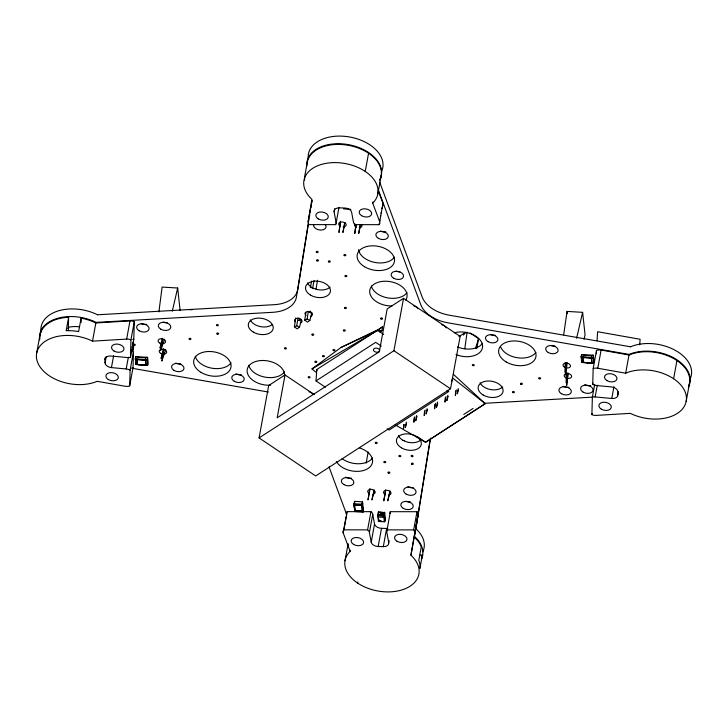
<?xml version="1.0" encoding="UTF-8"?>
<svg xmlns="http://www.w3.org/2000/svg" width="728" height="728" viewBox="0 0 728 728"><rect width="100%" height="100%" fill="white"/><g stroke="black" fill="none" stroke-linecap="round" stroke-linejoin="round"><path stroke-width="1.09" d="M565.738 367.094L565.62 374.947L567.221 362.69M566.857 376.412L566.693 385.385L568.331 373.127M130.112 370.215A6.306 4.031 10.4 0 0 126.19 368.959L111.439 367.594A6.306 4.031 10.4 0 1 105.069 362.926L104.959 359.541A6.306 4.031 10.4 0 1 111.066 356.038L127.691 357.575A6.306 4.031 10.4 0 0 130.467 357.403L130.949 339.849A6.306 4.031 10.4 0 0 126.654 339.102L92.511 341.15A37.556 24.033 10.4 0 0 43.989 342.16A37.556 24.033 10.4 0 0 47.766 374.738A37.556 24.033 10.4 0 0 97.17 381.308L125.079 386.259A6.306 4.031 10.4 0 0 129.684 385.858L130.112 370.215L133.452 352.024A6.306 4.031 10.4 0 0 131.513 351.169M129.684 385.858L133.015 367.676L133.452 352.024M130.467 357.403L133.806 339.221L134.289 321.658A6.306 4.031 10.4 0 0 129.994 320.911L95.85 322.959A37.556 24.033 10.4 0 0 81.099 318.163L78.633 331.586A37.556 24.033 10.4 0 0 66.157 330.712L68.623 317.29A37.556 24.033 10.4 0 0 39.758 338.757M592.374 397.097A6.306 4.031 10.4 0 1 595.149 396.924L611.775 398.471A6.306 4.031 10.4 0 0 617.881 394.967L617.772 391.582A6.306 4.031 10.4 0 0 611.402 386.914L596.651 385.54A6.306 4.031 10.4 0 1 592.729 384.293L593.165 368.641A6.306 4.031 10.4 0 1 597.77 368.25L625.67 373.2A37.556 24.033 10.4 0 1 675.074 379.77A37.556 24.033 10.4 0 1 678.851 412.348A37.556 24.033 10.4 0 1 630.33 413.358L596.187 415.406A6.306 4.031 10.4 0 1 591.891 414.66L592.374 397.097L594.676 384.593M596.405 353.808L596.505 350.459A6.306 4.031 10.4 0 1 601.11 350.059L629.01 355.009A37.556 24.033 10.4 0 1 672.363 357.848A37.556 24.033 10.4 0 1 688.752 385.849M566.393 372.909L566.102 382.755L567.485 372.973M565.246 362.462L564.919 372.317L566.339 362.535M133.142 342.542L132.441 348.066L133.088 349.695L131.431 349.595M136.837 359.359L145.536 359.805L146.073 365.192L137.401 364.619L136.837 359.359L145.536 359.805L146.073 365.192M377.959 517.016L378.06 515.351L384.348 515.724L383.902 517.371L384.384 521.794L378.442 521.439L377.959 517.016L383.902 517.371M582.655 357.275L591.345 357.712L591.882 363.108L583.21 362.535L582.655 357.275L591.345 357.712L591.882 363.108M597.06 340.604L597.624 331.731L640.112 339.266L639.694 344.799M403.74 424.524L403.458 428.974L404.231 424.561M414.123 417.808L413.832 422.258L414.805 416.744M424.506 411.102L424.215 415.551L425.188 410.037M434.88 404.386L434.589 408.845L435.562 403.321M445.263 397.679L444.972 402.129L445.946 396.614M455.637 390.963L455.346 395.422L456.32 389.899M325.398 387.205L316.025 380.908L316.78 369.788M378.442 521.439L378.56 520.001M309.791 312.503C309.009 311.402 311.138 313.304 310.319 312.812M130.858 349.968L133.115 350.104L133.178 345.272A0.946 0.601 10.4 0 1 133.288 344.08L133.078 342.133L132.441 348.066L133.442 345.3L132.605 345.008M354.727 510.756L354.099 504.959L362.226 505.25L362.817 511.202L354.727 510.756L354.099 504.959L362.153 505.532L362.817 511.202L354.754 510.519M354.754 511.174L355.382 511.211L354.8 510.929L354.864 511.547L355.382 511.211L354.663 504.631L354.045 504.595L354.454 501.355L362.553 501.847L363.399 509.655L362.963 512.039L362.226 511.62L362.617 508.18L363.245 508.217M301.419 319.583L299.49 327.163L297.151 328.856L294.367 326.854L296.742 325.798L297.998 318.036M311.802 312.876L309.873 320.447L307.534 322.149L304.75 320.147L307.116 319.091L308.372 311.329M340.422 221.303L338.984 232.496L340.431 222.55M355.937 224.515L354.791 233.479L356.083 224.624M158.904 311.884L162.107 287.078L177.668 288.015L180.107 310.528M464.801 348.721L467.103 332.159M563.681 334.762L567.067 311.411L582.618 312.339L585.066 334.862L584.029 339.221M294.367 326.854L295.704 318.081M304.75 320.147L305.915 312.467M369.788 488.852L368.004 499.936L370.006 489.016M308.317 223.296L296.414 297.106A31.586 20.22 10.4 0 1 272.927 312.294L96.187 322.395M308.681 221.066L309.045 218.828M309.4 216.589L309.764 214.351M310.128 212.121L310.483 209.882M310.847 207.644L311.202 205.405M311.566 203.176L311.93 200.937M308.272 224.624L297.816 289.489A31.586 20.22 10.4 0 1 274.32 304.677L97.588 314.778M385.594 489.789L383.811 500.855L385.412 492.137M414.514 536.381L430.212 439.093M415.916 528.765L430.521 438.183M316.061 289.043L317.499 280.262M308.126 221.767L311.903 199.299A37.556 24.033 10.4 0 1 314.369 167.331A37.556 24.033 10.4 0 1 363.7 170.461A37.556 24.033 10.4 0 1 372.709 203.148L379.67 221.64A6.306 4.031 10.4 0 1 378.979 224.67L355.246 224.652A6.306 4.031 10.4 0 1 353.426 222.04L351.633 212.285A6.306 4.031 10.4 0 0 344.681 207.999L339.548 207.862A6.306 4.031 10.4 0 0 334.106 211.812L336.127 222.804A6.306 4.031 10.4 0 1 335.817 224.633L309.182 224.606A6.306 4.031 10.4 0 1 308.126 221.767L311.266 204.65M311.466 203.576L312.003 200.364M346.119 516.816L343.17 532.869L350.141 551.36A37.556 24.033 10.4 0 0 359.141 584.047A37.556 24.033 10.4 0 0 408.472 587.168A37.556 24.033 10.4 0 0 410.947 555.209L418.054 514.55A6.306 4.031 10.4 0 0 417.007 511.711L390.363 511.684L386.714 531.704L388.734 542.688A6.306 4.031 10.4 0 1 383.301 546.646L378.169 546.51A6.306 4.031 10.4 0 1 371.216 542.214L369.424 532.468L372.754 514.277A6.306 4.031 10.4 0 0 370.934 511.666L347.201 511.648A6.306 4.031 10.4 0 0 346.51 514.678M410.947 555.209L418.054 514.55M366.193 463.117L368.15 451.933M382.264 512.257L381.308 515.115L378.451 514.378L378.879 512.057L382.273 512.275L381.345 515.051L377.95 514.35L378.369 512.039L381.572 512.73L384.666 512.421L385.385 519.064L384.966 521.375L384.238 514.723L384.666 512.421M344.726 222.586L342.906 232.523L344.917 222.722M36.709 352.944L40.04 334.753M68.268 330.567L68.623 317.29M92.511 341.15L95.85 322.959M104.959 359.541L105.351 357.403M105.069 362.926L106.243 356.502M111.439 367.594L113.604 355.819M126.654 339.102L129.994 320.911M130.949 339.849L134.289 321.658M126.19 368.959L128.356 357.193M133.288 344.08L132.769 346.928L132.56 344.981M132.906 348.157L133.178 345.272M133.115 350.104L133.606 346.837L131.959 346.737M146.192 360.296L145.427 357.603L147.566 357.321L147.12 359.705L146.192 360.296L136.227 359.705L135.299 358.995L135.736 356.611L147.566 357.321L148.139 362.671L147.702 365.046L146.728 365.229L135.881 364.337L135.299 358.995L147.12 359.705L147.702 365.046L135.881 364.337L136.172 362.753M136.191 359.286L135.299 358.995M137.911 356.747L137.911 357.393L145.382 357.839M136.764 364.637L135.881 364.337M146.728 365.229L147.702 365.046M285.03 374.956L277.168 417.817L379.324 351.761L387.187 308.909L403.53 298.334L460.142 336.391L450.523 388.77L315.679 475.957L259.077 437.91L268.687 385.522L285.03 374.956L314.278 394.612M298.753 320.356L300.063 320.666L298.826 320.156M312.658 288.006L314.059 280.453M334.106 211.812L334.698 208.608M336.027 223.496L338.948 207.58M365.238 171.444L368.568 153.253M360.333 224.624L358.713 233.442L360.496 224.743M372.709 203.148L372.918 202.011M377.868 193.712L381.199 175.521M378.979 224.67L379.188 223.532M379.606 221.257L379.816 220.12M380.444 216.707L380.653 215.57M381.072 213.304L381.281 212.167M381.9 208.754L382.109 207.617M379.67 221.64L383.01 203.449L378.369 191.127M383.674 334.48L379.898 331.941L381.963 330.485L382.646 326.763L378.606 329.384L340.959 347.502L311.994 368.905L316.589 372.754M343.17 532.869A6.306 4.031 10.4 0 1 343.862 529.838L347.201 511.648M354.045 504.595L354.663 504.631L354.017 503.74L362.116 504.222L362.553 501.847L362.08 503.248L362.708 503.285M344.981 560.797L348.121 543.68M350.141 551.36L350.341 550.222M362.135 505.077L362.116 504.222L361.516 505.041L362.18 504.841L361.516 505.041L362.226 511.62L362.963 512.039L354.864 511.547L354.017 503.74M362.844 511.657L362.226 511.62M259.077 437.91L393.921 350.723L403.53 298.334M357.612 583.064L357.821 581.927M369.424 532.468A6.306 4.031 10.4 0 0 367.594 529.857L370.934 511.666M371.216 542.214L374.547 524.033L372.754 514.277M381.062 521.139L378.669 521.002L378.951 519.455M380.344 514.496L380.762 512.184M383.884 516.025L384.166 512.375L383.884 516.025L378.596 515.706L378.451 514.378M378.169 546.51L381.499 528.319A6.306 4.031 10.4 0 1 374.547 524.033M383.301 546.646L386.632 528.455A6.306 4.031 10.4 0 0 387.751 528.419M388.734 542.688L389.125 540.549M414.714 532.741A6.306 4.031 10.4 0 0 413.668 529.893L417.007 511.711M420.183 555.036L422.358 555.082L419.901 568.504A37.556 24.033 10.4 0 0 418.809 560.26L421.275 546.837A37.556 24.033 10.4 0 0 414.278 537.018M476.749 348.657L478.578 338.666L470.088 332.96M592.01 358.212L591.245 355.51L593.375 355.237L592.938 357.612L592.01 358.212L582.045 357.612L581.117 356.902L581.554 354.527L593.375 355.237L593.957 360.578L593.52 362.963L592.547 363.145L581.69 362.244L581.117 356.902L592.938 357.612L593.52 362.963L581.69 362.244L581.981 360.66M582 357.202L581.117 356.902M583.729 354.654L583.729 355.3L591.2 355.755M582.582 362.544L581.69 362.244M592.547 363.145L593.52 362.963M593.165 368.641L596.505 350.459M592.729 384.293L592.938 383.156M597.77 368.25L601.11 350.059M591.891 414.66L592.101 413.522M595.149 396.924L597.315 385.158M611.775 398.471L613.941 386.704M617.881 394.967L618.472 391.755M625.67 373.2L629.01 355.009M673.609 378.742L676.949 360.551M686.14 401.565L689.471 383.374M406.342 422.131L405.332 427.482L406.606 423.25M416.725 415.424L415.706 420.775L416.989 416.534M427.099 408.708L426.089 414.059L427.363 409.828M437.483 402.002L436.463 407.352L437.746 403.112M447.856 395.286L446.846 400.637L448.12 396.405M458.24 388.579L457.23 393.93L458.504 389.689M310.337 287.615L311.666 281.063M163.791 352.197L161.798 361.061L165.711 349.668M374.128 490.108L371.926 499.899L374.365 490.272M389.935 491.072L387.742 500.882L390.172 491.236M162.38 342.861L160.624 350.623L164.555 339.23M162.28 338.256L160.024 347.993L162.999 339.394M576.603 338.293L582.618 312.339M172.272 311.247L177.668 288.015M163.391 348.694L161.097 358.422L164.291 349.294M381.345 515.051L382.018 512.676M299.417 319.21L299.281 318.464L300.063 319.483M475.511 348.303L478.578 338.666M384.384 521.794L384.857 520.374M463.427 335.062L465.729 332.66M379.898 331.941L381.963 330.485L376.749 330.749L317.089 369.324A1.265 0.81 10.4 0 0 317.026 370.325M382.646 326.763L377.195 330.576L311.994 368.905M458.977 336.691L465.42 332.314M316.025 380.908L375.684 342.333L381.308 346.109M463.791 414.441L473.027 408.463M340.959 347.502L377.195 330.576A1.256 0.81 10.4 0 1 378.505 330.849L379.925 331.804M146.146 359.887L147.12 359.705M591.964 357.794L592.938 357.612M379.179 521.039L381.117 520.911M483.956 403.339L592.719 397.124M343.862 529.838L367.594 529.857M413.668 529.893L387.032 529.875A6.306 4.031 10.4 0 0 386.714 531.704M381.499 528.319L386.632 528.455M591.964 362.863L583.21 362.535L582.673 357.002M146.146 364.956L137.401 364.619L136.855 359.086M383.738 514.687L381.863 514.596L384.238 514.723M343.571 208.9L350.896 209.336M402.393 440.422L404.595 440.558M189.216 309.573L192.183 309.755M630.521 346.801L449.258 315.188A31.586 20.22 10.4 0 1 422.14 296.951L379.688 182.173M131.904 368.241L268.404 392.046M583.774 355.064L581.554 354.527L581.9 357.73M135.736 356.611L137.956 357.157M307.116 319.091L309.873 320.447M296.742 325.798L299.49 327.163M395.186 424.815L425.58 442.251L485.239 403.676L453.408 374.329M311.338 287.487L313.176 288.688M393.921 350.723L450.523 388.77M446.919 390.226L448.794 391.482L389.134 430.057L387.26 428.801M310.228 311.147L310.747 311.493M417.135 436.481L425.58 442.251L485.239 403.676L452.725 378.05M362.617 508.18L363.399 509.655M378.287 189.79L420.739 304.577A31.586 20.22 10.4 0 0 447.856 322.804L629.119 354.418A37.801 24.197 10.4 0 1 673.891 357.967A37.801 24.197 10.4 0 1 688.442 387.141M329.001 466.821L346.692 514.641M567.067 311.411L567.303 313.659M378.369 512.039L378.56 513.74M377.95 514.35L378.187 516.562M378.433 518.782L378.669 521.002M362.034 503.485L362.963 512.039M354.454 501.355L354.7 503.594M133.442 345.3L133.633 347.256M309.564 311.502L309.582 312.039M299.181 318.218L299.199 318.746M81.099 318.163L81.145 322.495M133.015 367.676A6.306 4.031 10.4 0 1 131.932 368.022M67.759 328.292A22.058 14.114 10.4 0 1 68.732 328.055M133.806 339.221A6.306 4.031 10.4 0 1 132.769 339.394M422.358 555.082A37.556 24.033 10.4 0 1 421.348 558.94M348.212 547.019A37.556 24.033 10.4 0 1 348.111 544.79M390.053 513.513A6.306 4.031 10.4 0 1 390.363 511.684M379.907 179.652A37.556 24.033 10.4 0 0 351.023 145.864A37.556 24.033 10.4 0 0 307.161 163.054L304.695 176.476A37.556 24.033 10.4 0 0 304.65 180.053M383.01 203.449A6.306 4.031 10.4 0 1 382.628 206.133M451.624 379.998A1.265 0.81 10.4 0 1 451.751 381.163M414.532 536.427A37.801 24.197 10.4 0 1 421.385 559.486M348.184 546.792A37.801 24.197 10.4 0 1 348.057 545.09M415.934 528.81A37.801 24.197 10.4 0 1 422.786 551.87M630.575 346.792A37.801 24.197 10.4 0 1 674.201 349.768A37.801 24.197 10.4 0 1 690.544 377.969M306.843 165.911A37.801 24.197 10.4 0 1 349.294 144.799A37.801 24.197 10.4 0 1 379.606 180.198M308.235 158.294A37.801 24.197 10.4 0 1 349.404 136.946A37.801 24.197 10.4 0 1 381.763 171.044M41.077 332.286A37.801 24.197 10.4 0 1 58.14 310.938A37.801 24.197 10.4 0 1 97.525 314.769M39.685 339.912A37.801 24.197 10.4 0 1 56.739 318.555A37.801 24.197 10.4 0 1 96.132 322.386M68.505 327.263A22.686 14.524 10.4 0 1 79.088 326.781M351.442 478.114A6.306 4.031 10.4 0 1 345.609 477.168M180.808 364.055A6.306 4.031 10.4 0 1 175.794 363.008M369.424 493.657A3.777 2.421 10.4 0 1 368.714 489.862A3.777 2.421 10.4 0 1 374.438 490.663A3.777 2.421 10.4 0 1 373.155 494.175M410.474 501.956A6.306 4.031 10.4 0 1 405.796 501.301M359.323 447.893A18.91 12.103 10.4 0 1 367.594 468.786A18.91 12.103 10.4 0 1 336.409 461.534M372.527 457.985A18.91 12.103 10.4 0 1 342.06 458.622M231.013 362.853A18.91 12.103 10.4 0 1 211.511 368.141A18.91 12.103 10.4 0 1 195.277 356.21M146.719 324.324A6.306 4.031 10.4 0 1 141.25 323.56M385.458 494.712A3.777 2.421 10.4 0 1 384.466 490.854A3.777 2.421 10.4 0 1 390.299 491.664A3.777 2.421 10.4 0 1 388.734 495.176M241.432 374.856A6.306 4.031 10.4 0 1 235.999 373.846M413.295 487.687A6.306 4.031 10.4 0 1 407.862 486.677M167.158 322.859A6.306 4.031 10.4 0 1 163.336 322.14M270.689 385.176A18.91 12.103 10.4 0 1 247.265 372.527A18.91 12.103 10.4 0 1 265.675 360.624A18.91 12.103 10.4 0 1 284.402 376.312M284.457 371.835A18.91 12.103 10.4 0 1 264.965 377.131A18.91 12.103 10.4 0 1 248.73 365.201M309.036 391.764A6.306 4.031 10.4 0 1 313.095 394.185M420.529 440.231A12.604 8.072 10.4 0 1 408.363 442.315A12.604 8.072 10.4 0 1 398.362 435.599M272.399 324.488A12.604 8.072 10.4 0 1 260.233 326.581A12.604 8.072 10.4 0 1 250.232 319.856M295.195 321.731A3.777 2.421 10.4 0 1 296.323 318.454A3.777 2.421 10.4 0 1 301.51 319.783A3.777 2.421 10.4 0 1 300.264 323.023M306.069 315.461A3.777 2.421 10.4 0 1 306.351 311.875A3.777 2.421 10.4 0 1 311.848 313.022A3.777 2.421 10.4 0 1 310.419 316.371M330.084 287.078A12.604 8.072 10.4 0 1 317.872 289.671A12.604 8.072 10.4 0 1 307.444 282.864M502.72 386.959A12.604 8.072 10.4 0 1 490.517 389.562A12.604 8.072 10.4 0 1 480.089 382.755M454.208 332.833A18.91 12.103 10.4 0 1 482.573 345.673A18.91 12.103 10.4 0 1 455.992 354.572M482.518 343.316A18.91 12.103 10.4 0 1 457.393 346.956M392.01 305.969A18.91 12.103 10.4 0 1 369.678 291.546A18.91 12.103 10.4 0 1 392.155 282.027A18.91 12.103 10.4 0 1 405.651 300.191M407.043 292.574A18.91 12.103 10.4 0 1 387.551 297.87A18.91 12.103 10.4 0 1 371.316 285.931M441.687 324.661A6.306 4.031 10.4 0 1 446.255 327.919M413.804 305.751A6.306 4.031 10.4 0 1 417.635 308.326M535.972 352.297A18.91 12.103 10.4 0 1 517.126 357.703A18.91 12.103 10.4 0 1 500.491 346.519M394.458 257.166A18.91 12.103 10.4 0 1 374.31 262.335A18.91 12.103 10.4 0 1 358.558 249.668M568.977 387.232A6.306 4.031 10.4 0 1 563.135 386.277M325.289 224.552A6.306 4.031 10.4 0 1 320.821 230.075A6.306 4.031 10.4 0 1 313.713 224.524M495.14 335.235A6.306 4.031 10.4 0 1 490.472 334.58M399.954 271.872A6.306 4.031 10.4 0 1 396.123 271.162M590.672 385.649A6.306 4.031 10.4 0 1 584.83 384.693M340.395 226.253A3.777 2.421 10.4 0 1 339.94 222.331A3.777 2.421 10.4 0 1 345.782 223.696A3.777 2.421 10.4 0 1 343.152 226.89M361.507 224.533A3.777 2.421 10.4 0 1 359.213 227.837M356.429 227.318A3.777 2.421 10.4 0 1 354.9 223.906M554.936 346.109A6.306 4.031 10.4 0 1 550.677 345.418M385.94 231.859A6.306 4.031 10.4 0 1 380.471 231.095M384.739 517.708L384.457 521.357L384.739 517.708M108.281 379.525A6.306 4.031 10.4 0 0 118.291 377.923A6.306 4.031 10.4 0 0 109.737 372.691A6.306 4.031 10.4 0 0 108.281 379.525M113.932 350.987A6.306 4.031 10.4 0 0 123.933 349.385A6.306 4.031 10.4 0 0 115.388 344.153A6.306 4.031 10.4 0 0 113.932 350.987M353.581 544.417A6.306 4.031 10.4 0 0 363.581 542.806A6.306 4.031 10.4 0 0 355.027 537.582A6.306 4.031 10.4 0 0 353.581 544.417M396.96 541.25A6.306 4.031 10.4 0 0 406.961 539.639A6.306 4.031 10.4 0 0 398.416 534.416A6.306 4.031 10.4 0 0 396.96 541.25M361.625 215.716A6.306 4.031 10.4 0 0 371.635 214.114A6.306 4.031 10.4 0 0 363.081 208.881A6.306 4.031 10.4 0 0 361.625 215.716M318.245 218.882A6.306 4.031 10.4 0 0 328.246 217.281A6.306 4.031 10.4 0 0 319.692 212.048A6.306 4.031 10.4 0 0 318.245 218.882M606.925 380.608A6.306 4.031 10.4 0 0 616.925 379.006A6.306 4.031 10.4 0 0 608.371 373.773A6.306 4.031 10.4 0 0 606.925 380.608M601.273 409.145A6.306 4.031 10.4 0 0 611.274 407.534A6.306 4.031 10.4 0 0 602.729 402.311A6.306 4.031 10.4 0 0 601.273 409.145M374.492 351.497A3.149 2.02 10.4 0 0 379.597 350.896A3.149 2.02 10.4 0 0 375.512 348.148A3.149 2.02 10.4 0 0 374.492 351.497M133.743 345.199A0.965 0.619 10.4 0 0 135.262 344.945A0.965 0.619 10.4 0 0 133.943 344.153A0.965 0.619 10.4 0 0 133.743 345.199M343.853 484.584A6.306 4.031 10.4 0 0 353.799 482.873A6.306 4.031 10.4 0 0 345.154 477.714A6.306 4.031 10.4 0 0 343.853 484.584M174.037 370.425A6.306 4.031 10.4 0 0 183.975 368.723A6.306 4.031 10.4 0 0 175.33 363.563A6.306 4.031 10.4 0 0 174.037 370.425M160.688 353.362A3.777 2.421 10.4 0 0 166.648 352.343A3.777 2.421 10.4 0 0 161.47 349.249A3.777 2.421 10.4 0 0 160.688 353.362M403.285 508.362A6.306 4.031 10.4 0 0 413.222 506.661A6.306 4.031 10.4 0 0 404.577 501.501A6.306 4.031 10.4 0 0 403.285 508.362M201.119 372.445A18.91 12.103 10.4 0 0 230.949 367.331A18.91 12.103 10.4 0 0 205.023 351.851A18.91 12.103 10.4 0 0 201.119 372.445M139.121 330.794A6.306 4.031 10.4 0 0 149.067 329.083A6.306 4.031 10.4 0 0 140.422 323.924A6.306 4.031 10.4 0 0 139.121 330.794M159.559 342.924A3.777 2.421 10.4 0 0 165.52 341.905A3.777 2.421 10.4 0 0 160.333 338.811A3.777 2.421 10.4 0 0 159.559 342.924M234.243 381.263A6.306 4.031 10.4 0 0 244.189 379.561A6.306 4.031 10.4 0 0 235.544 374.401A6.306 4.031 10.4 0 0 234.243 381.263M406.106 494.094A6.306 4.031 10.4 0 0 416.052 492.392A6.306 4.031 10.4 0 0 407.407 487.232A6.306 4.031 10.4 0 0 406.106 494.094M160.815 329.211A6.306 4.031 10.4 0 0 170.762 327.5A6.306 4.031 10.4 0 0 162.117 322.34A6.306 4.031 10.4 0 0 160.815 329.211M388.315 473.064A0.965 0.619 10.4 0 0 389.826 472.8A0.965 0.619 10.4 0 0 388.515 472.017A0.965 0.619 10.4 0 0 388.315 473.064M189.417 339.357A0.965 0.619 10.4 0 0 190.936 339.102A0.965 0.619 10.4 0 0 189.617 338.311A0.965 0.619 10.4 0 0 189.417 339.357M384.248 462.489A0.965 0.619 10.4 0 0 385.767 462.235A0.965 0.619 10.4 0 0 384.448 461.443A0.965 0.619 10.4 0 0 384.248 462.489M375.648 443.325A0.965 0.619 10.4 0 0 377.159 443.07A0.965 0.619 10.4 0 0 375.839 442.278A0.965 0.619 10.4 0 0 375.648 443.325M399.29 456.483A0.965 0.619 10.4 0 0 400.8 456.219A0.965 0.619 10.4 0 0 399.49 455.437A0.965 0.619 10.4 0 0 399.29 456.483M217.172 334.061A0.965 0.619 10.4 0 0 218.682 333.797A0.965 0.619 10.4 0 0 217.363 333.014A0.965 0.619 10.4 0 0 217.172 334.061M411.784 464.2A0.965 0.619 10.4 0 0 413.304 463.945A0.965 0.619 10.4 0 0 411.984 463.154A0.965 0.619 10.4 0 0 411.784 464.2M411.502 456.483A0.965 0.619 10.4 0 0 413.022 456.219A0.965 0.619 10.4 0 0 411.702 455.437A0.965 0.619 10.4 0 0 411.502 456.483M216.808 325.598A0.965 0.619 10.4 0 0 218.318 325.343A0.965 0.619 10.4 0 0 217.008 324.551A0.965 0.619 10.4 0 0 216.808 325.598M401.401 447.811A12.604 8.072 10.4 0 0 421.284 444.399A12.604 8.072 10.4 0 0 403.995 434.079A12.604 8.072 10.4 0 0 401.401 447.811M308.545 377.686A0.965 0.619 10.4 0 0 310.055 377.423A0.965 0.619 10.4 0 0 308.736 376.64A0.965 0.619 10.4 0 0 308.545 377.686M253.271 332.068A12.604 8.072 10.4 0 0 273.155 328.656A12.604 8.072 10.4 0 0 255.874 318.336A12.604 8.072 10.4 0 0 253.271 332.068M284.848 348.757A0.965 0.619 10.4 0 0 286.368 348.503A0.965 0.619 10.4 0 0 285.048 347.711A0.965 0.619 10.4 0 0 284.848 348.757M315.269 362.271A0.965 0.619 10.4 0 0 316.789 362.016A0.965 0.619 10.4 0 0 315.47 361.224A0.965 0.619 10.4 0 0 315.269 362.271M322.904 356.547A0.965 0.619 10.4 0 0 324.424 356.283A0.965 0.619 10.4 0 0 323.105 355.501A0.965 0.619 10.4 0 0 322.904 356.547M333.369 350.577A0.965 0.619 10.4 0 0 334.88 350.314A0.965 0.619 10.4 0 0 333.561 349.531A0.965 0.619 10.4 0 0 333.369 350.577M312.239 334.998A0.965 0.619 10.4 0 0 313.759 334.744A0.965 0.619 10.4 0 0 312.439 333.952A0.965 0.619 10.4 0 0 312.239 334.998M343.752 330.867A0.965 0.619 10.4 0 0 345.272 330.603A0.965 0.619 10.4 0 0 343.953 329.82A0.965 0.619 10.4 0 0 343.752 330.867M310.483 295.077A12.604 8.072 10.4 0 0 330.366 291.664A12.604 8.072 10.4 0 0 313.076 281.345A12.604 8.072 10.4 0 0 310.483 295.077M344.89 308.363A0.965 0.619 10.4 0 0 346.41 308.099A0.965 0.619 10.4 0 0 345.09 307.316A0.965 0.619 10.4 0 0 344.89 308.363M483.119 394.967A12.604 8.072 10.4 0 0 503.012 391.555A12.604 8.072 10.4 0 0 485.722 381.235A12.604 8.072 10.4 0 0 483.119 394.967M381.026 318.964A0.965 0.619 10.4 0 0 382.546 318.709A0.965 0.619 10.4 0 0 381.226 317.918A0.965 0.619 10.4 0 0 381.026 318.964M512.858 392.529A0.965 0.619 10.4 0 0 514.378 392.265A0.965 0.619 10.4 0 0 513.058 391.482A0.965 0.619 10.4 0 0 512.858 392.529M472.727 365.547A0.965 0.619 10.4 0 0 474.237 365.283A0.965 0.619 10.4 0 0 472.918 364.501A0.965 0.619 10.4 0 0 472.727 365.547M316.962 260.842A0.965 0.619 10.4 0 0 318.482 260.579A0.965 0.619 10.4 0 0 317.162 259.796A0.965 0.619 10.4 0 0 316.962 260.842M345.318 276.476A0.965 0.619 10.4 0 0 346.837 276.221A0.965 0.619 10.4 0 0 345.518 275.43A0.965 0.619 10.4 0 0 345.318 276.476M328.738 261.916A0.965 0.619 10.4 0 0 330.257 261.652A0.965 0.619 10.4 0 0 328.938 260.87A0.965 0.619 10.4 0 0 328.738 261.916M316.598 252.389A0.965 0.619 10.4 0 0 318.118 252.125A0.965 0.619 10.4 0 0 316.798 251.342A0.965 0.619 10.4 0 0 316.598 252.389M520.848 384.211A0.965 0.619 10.4 0 0 522.358 383.947A0.965 0.619 10.4 0 0 521.039 383.165A0.965 0.619 10.4 0 0 520.848 384.211M344.299 255.574A0.965 0.619 10.4 0 0 345.818 255.31A0.965 0.619 10.4 0 0 344.499 254.527A0.965 0.619 10.4 0 0 344.299 255.574M506.087 361.889A18.91 12.103 10.4 0 0 535.917 356.775A18.91 12.103 10.4 0 0 509.982 341.296A18.91 12.103 10.4 0 0 506.087 361.889M364.573 266.757A18.91 12.103 10.4 0 0 394.403 261.643A18.91 12.103 10.4 0 0 368.468 246.164A18.91 12.103 10.4 0 0 364.573 266.757M561.379 393.702A6.306 4.031 10.4 0 0 571.325 391.992A6.306 4.031 10.4 0 0 562.68 386.832A6.306 4.031 10.4 0 0 561.379 393.702M539.13 378.706A0.965 0.619 10.4 0 0 540.649 378.442A0.965 0.619 10.4 0 0 539.33 377.659A0.965 0.619 10.4 0 0 539.13 378.706M487.951 341.641A6.306 4.031 10.4 0 0 497.897 339.94A6.306 4.031 10.4 0 0 489.252 334.78A6.306 4.031 10.4 0 0 487.951 341.641M393.611 278.223A6.306 4.031 10.4 0 0 403.549 276.522A6.306 4.031 10.4 0 0 394.904 271.362A6.306 4.031 10.4 0 0 393.611 278.223M583.073 392.119A6.306 4.031 10.4 0 0 593.02 390.408A6.306 4.031 10.4 0 0 584.375 385.249A6.306 4.031 10.4 0 0 583.073 392.119M565.647 377.696A3.777 2.421 10.4 0 0 571.607 376.667A3.777 2.421 10.4 0 0 566.42 373.582A3.777 2.421 10.4 0 0 565.647 377.696M564.509 367.249A3.777 2.421 10.4 0 0 570.47 366.23A3.777 2.421 10.4 0 0 565.292 363.136A3.777 2.421 10.4 0 0 564.509 367.249M548.166 352.479A6.306 4.031 10.4 0 0 558.103 350.778A6.306 4.031 10.4 0 0 549.458 345.618A6.306 4.031 10.4 0 0 548.166 352.479M378.342 238.32A6.306 4.031 10.4 0 0 388.288 236.618A6.306 4.031 10.4 0 0 379.643 231.459A6.306 4.031 10.4 0 0 378.342 238.32"/></g></svg>
